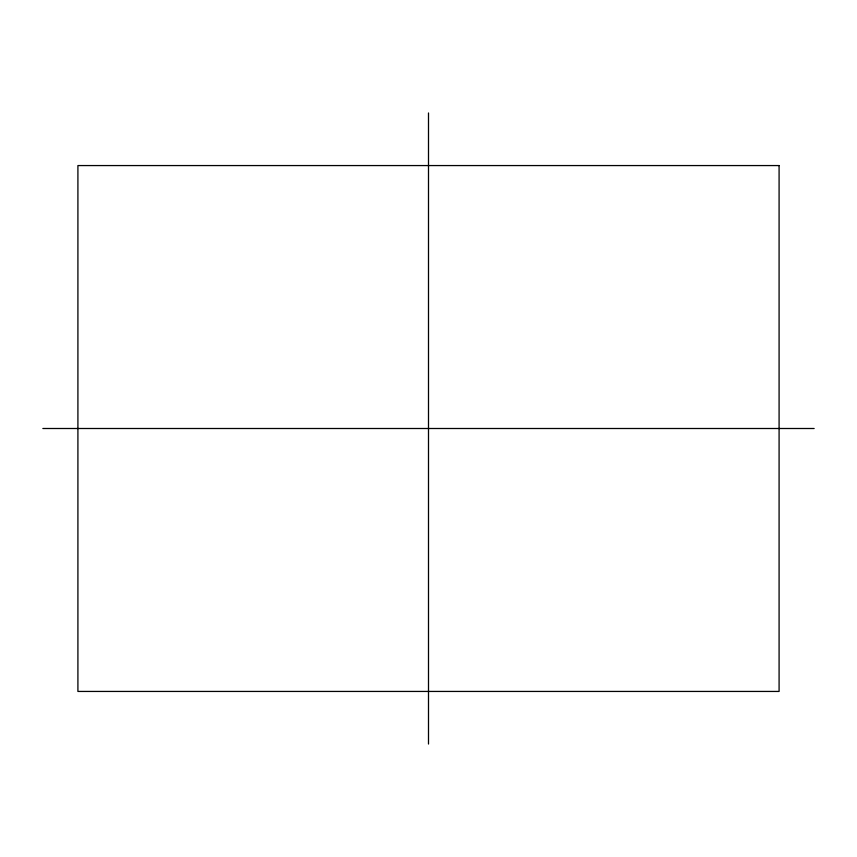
<?xml version="1.0" encoding="UTF-8"?>
<svg xmlns="http://www.w3.org/2000/svg" width="857" height="857" viewBox="0 0 857 857"><rect width="100%" height="100%" fill="white"/><g stroke="black" fill="none" stroke-linecap="round" stroke-linejoin="round"><path stroke-width="1.29" d="M42.85 428.5L814.15 428.5M428.5 112.963L428.5 744.037M779.088 165.562L77.912 165.562L77.912 691.438L779.088 691.438L779.088 165.562"/></g></svg>
